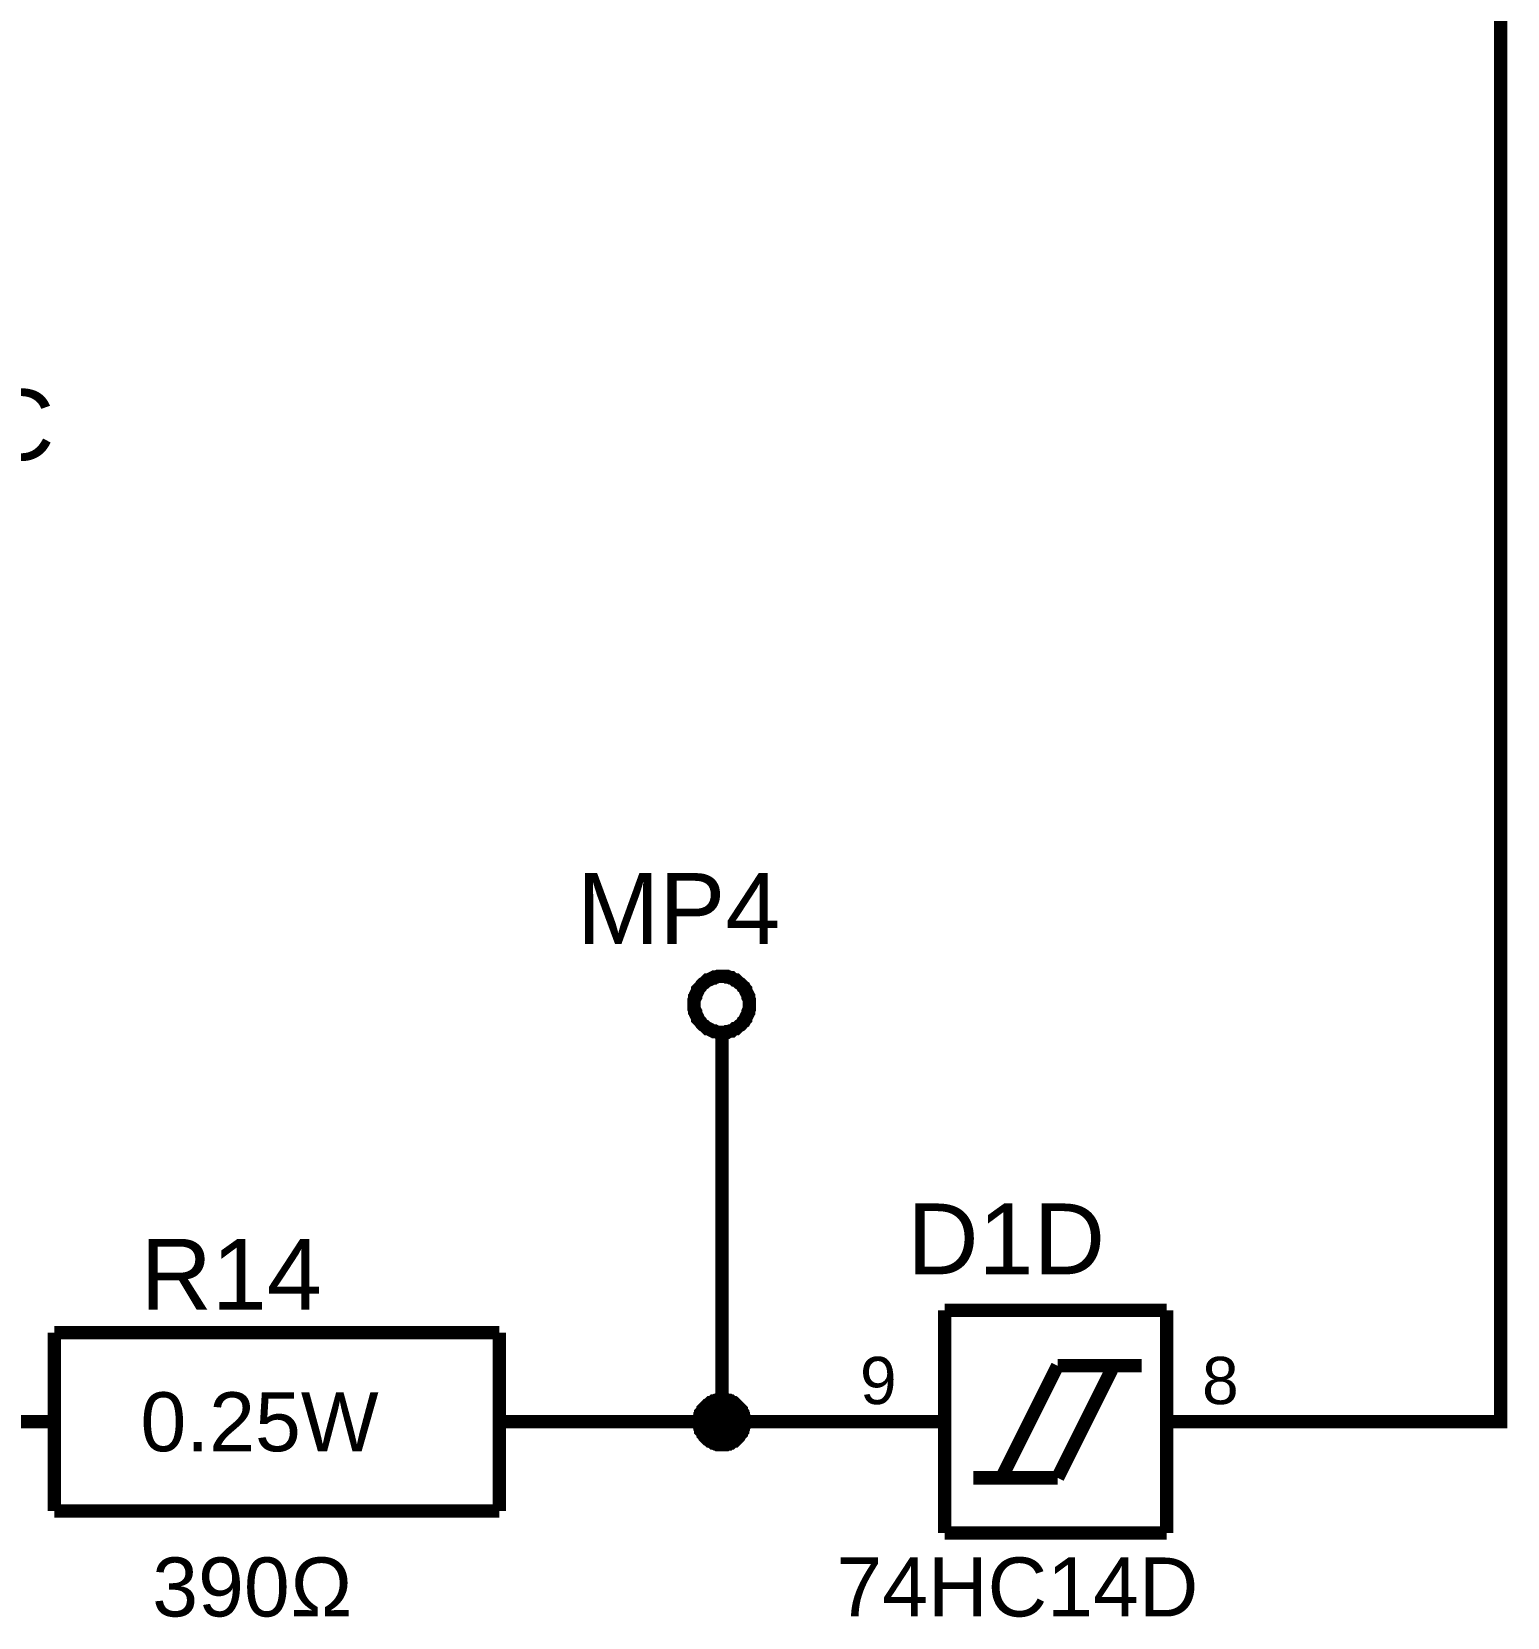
# Model space of a CAD drawing. Header units: millimetres. Extents: x -2024 to 917, y -725 to 13.
# Drawn here: x 419.11 to 452.23, y -643.18 to -607.58 of the extents above; entities that cross this region are included whole.
import ezdxf

# ---------------------------------------------------------------- set-up
doc = ezdxf.new("R2010")
doc.units = ezdxf.units.MM
doc.layers.add('Sheet', color=255, linetype='Continuous')
doc.styles.get("Standard").update_dxf_attribs({"font": 'arial.ttf'})

msp = doc.modelspace()

# ---------------------------------------------------------------- linework, layer by layer
at = {"layer": 'Sheet'}
for points, const_width in [([(447.085, -638.79), (452.083, -638.79), (452.083, -538.791)], 0.3), ([(433.976, -629.418), (433.976, -629.385), (433.976, -629.352), (433.976, -629.319), (433.993, -629.285), (433.993, -629.252), (434.009, -629.236), (434.009, -629.203), (434.026, -629.17), (434.043, -629.153), (434.059, -629.12), (434.059, -629.087), (434.076, -629.07), (434.109, -629.037), (434.125, -629.02), (434.142, -628.987), (434.158, -628.971), (434.175, -628.954), (434.208, -628.938), (434.225, -628.921), (434.258, -628.888), (434.274, -628.871), (434.307, -628.871), (434.34, -628.855), (434.357, -628.838), (434.39, -628.822), (434.423, -628.822), (434.44, -628.805), (434.473, -628.805), (434.506, -628.789), (434.539, -628.789), (434.572, -628.789), (434.605, -628.789)], 0.3), ([(434.605, -628.789), (434.572, -628.789), (434.539, -628.789), (434.506, -628.789), (434.473, -628.805), (434.44, -628.805), (434.423, -628.822), (434.39, -628.822), (434.357, -628.838), (434.34, -628.855), (434.307, -628.871), (434.274, -628.871), (434.258, -628.888), (434.225, -628.921), (434.208, -628.938), (434.175, -628.954), (434.158, -628.971), (434.142, -628.987), (434.125, -629.02), (434.109, -629.037), (434.076, -629.07), (434.059, -629.087), (434.059, -629.12), (434.043, -629.153), (434.026, -629.17), (434.009, -629.203), (434.009, -629.236), (433.993, -629.252), (433.993, -629.285), (433.976, -629.319), (433.976, -629.352), (433.976, -629.385), (433.976, -629.418)], 0.3), ([(434.605, -628.789), (434.638, -628.789), (434.671, -628.789), (434.705, -628.789), (434.721, -628.805), (434.754, -628.805), (434.787, -628.822), (434.82, -628.822), (434.837, -628.838), (434.87, -628.855), (434.887, -628.871), (434.92, -628.871), (434.936, -628.888), (434.969, -628.921), (434.986, -628.938), (435.019, -628.954), (435.036, -628.971), (435.052, -628.987), (435.069, -629.02), (435.102, -629.037), (435.118, -629.07), (435.135, -629.087), (435.135, -629.12), (435.151, -629.153), (435.168, -629.17), (435.185, -629.203), (435.185, -629.236), (435.201, -629.252), (435.201, -629.285), (435.218, -629.319), (435.218, -629.352), (435.218, -629.385), (435.218, -629.418)], 0.3), ([(435.218, -629.418), (435.218, -629.385), (435.218, -629.352), (435.218, -629.319), (435.201, -629.285), (435.201, -629.252), (435.185, -629.236), (435.185, -629.203), (435.168, -629.17), (435.151, -629.153), (435.135, -629.12), (435.135, -629.087), (435.118, -629.07), (435.102, -629.037), (435.069, -629.02), (435.052, -628.987), (435.036, -628.971), (435.019, -628.954), (434.986, -628.938), (434.969, -628.921), (434.936, -628.888), (434.92, -628.871), (434.887, -628.871), (434.87, -628.855), (434.837, -628.838), (434.82, -628.822), (434.787, -628.822), (434.754, -628.805), (434.721, -628.805), (434.705, -628.789), (434.671, -628.789), (434.638, -628.789), (434.605, -628.789)], 0.3), ([(434.605, -630.047), (434.572, -630.047), (434.539, -630.047), (434.506, -630.047), (434.473, -630.031), (434.44, -630.031), (434.423, -630.014), (434.39, -630.014), (434.357, -629.997), (434.34, -629.981), (434.307, -629.964), (434.274, -629.964), (434.258, -629.948), (434.225, -629.915), (434.208, -629.898), (434.175, -629.882), (434.158, -629.865), (434.142, -629.848), (434.125, -629.815), (434.109, -629.799), (434.076, -629.766), (434.059, -629.749), (434.059, -629.716), (434.043, -629.683), (434.026, -629.666), (434.009, -629.633), (434.009, -629.6), (433.993, -629.583), (433.993, -629.55), (433.976, -629.517), (433.976, -629.484), (433.976, -629.451), (433.976, -629.418)], 0.3), ([(433.976, -629.418), (433.976, -629.418)], 0.3), ([(433.976, -629.418), (433.976, -629.451), (433.976, -629.484), (433.976, -629.517), (433.993, -629.55), (433.993, -629.583), (434.009, -629.6), (434.009, -629.633), (434.026, -629.666), (434.043, -629.683), (434.059, -629.716), (434.059, -629.749), (434.076, -629.766), (434.109, -629.799), (434.125, -629.815), (434.142, -629.848), (434.158, -629.865), (434.175, -629.882), (434.208, -629.898), (434.225, -629.915), (434.258, -629.948), (434.274, -629.964), (434.307, -629.964), (434.34, -629.981), (434.357, -629.997), (434.39, -630.014), (434.423, -630.014), (434.44, -630.031), (434.473, -630.031), (434.506, -630.047), (434.539, -630.047), (434.572, -630.047), (434.605, -630.047)], 0.3), ([(435.218, -629.418), (435.218, -629.451), (435.218, -629.484), (435.218, -629.517), (435.201, -629.55), (435.201, -629.583), (435.185, -629.6), (435.185, -629.633), (435.168, -629.666), (435.151, -629.683), (435.135, -629.716), (435.135, -629.749), (435.118, -629.766), (435.102, -629.799), (435.069, -629.815), (435.052, -629.848), (435.036, -629.865), (435.019, -629.882), (434.986, -629.898), (434.969, -629.915), (434.936, -629.948), (434.92, -629.964), (434.887, -629.964), (434.87, -629.981), (434.837, -629.997), (434.82, -630.014), (434.787, -630.014), (434.754, -630.031), (434.721, -630.031), (434.705, -630.047), (434.671, -630.047), (434.638, -630.047), (434.605, -630.047)], 0.3), ([(434.605, -630.047), (434.638, -630.047), (434.671, -630.047), (434.705, -630.047), (434.721, -630.031), (434.754, -630.031), (434.787, -630.014), (434.82, -630.014), (434.837, -629.997), (434.87, -629.981), (434.887, -629.964), (434.92, -629.964), (434.936, -629.948), (434.969, -629.915), (434.986, -629.898), (435.019, -629.882), (435.036, -629.865), (435.052, -629.848), (435.069, -629.815), (435.102, -629.799), (435.118, -629.766), (435.135, -629.749), (435.135, -629.716), (435.151, -629.683), (435.168, -629.666), (435.185, -629.633), (435.185, -629.6), (435.201, -629.583), (435.201, -629.55), (435.218, -629.517), (435.218, -629.484), (435.218, -629.451), (435.218, -629.418)], 0.3), ([(435.218, -629.418), (435.218, -629.418), (435.218, -629.418), (435.218, -629.418), (435.218, -629.418), (435.218, -629.418), (435.218, -629.418), (435.218, -629.418), (435.218, -629.418), (435.218, -629.418), (435.218, -629.418), (435.218, -629.418), (435.218, -629.418), (435.218, -629.418), (435.218, -629.418), (435.218, -629.418), (435.218, -629.418), (435.218, -629.418), (435.218, -629.418), (435.218, -629.418), (435.218, -629.418), (435.218, -629.418), (435.218, -629.418), (435.218, -629.418), (435.218, -629.418), (435.218, -629.418), (435.218, -629.418), (435.218, -629.418), (435.218, -629.418), (435.218, -629.418), (435.218, -629.418), (435.218, -629.418), (435.218, -629.418)], 0.3), ([(435.218, -629.418), (435.218, -629.418)], 0.3), ([(434.605, -630.047), (434.605, -631.289)], 0.3), ([(434.605, -631.289), (434.605, -638.79)], 0.3), ([(439.604, -636.29), (444.586, -636.29)], 0.3), ([(439.604, -641.291), (439.604, -636.29)], 0.3), ([(444.586, -636.29), (444.586, -641.291)], 0.3), ([(419.61, -636.787), (419.61, -640.794)], 0.3), ([(419.61, -636.787), (429.607, -636.787)], 0.3), ([(429.607, -636.787), (429.607, -640.794)], 0.3), ([(440.878, -640.049), (442.136, -637.532)], 0.3), ([(442.136, -637.532), (444.023, -637.532)], 0.3), ([(442.136, -640.049), (443.394, -637.532)], 0.3), ([(434.092, -638.79), (434.092, -638.757), (434.092, -638.741), (434.092, -638.707), (434.109, -638.691), (434.109, -638.658), (434.109, -638.641), (434.125, -638.625), (434.125, -638.592), (434.142, -638.575), (434.158, -638.558), (434.175, -638.525), (434.175, -638.509), (434.191, -638.492), (434.208, -638.476), (434.225, -638.459), (434.241, -638.442), (434.258, -638.426), (434.274, -638.409), (434.307, -638.393), (434.324, -638.376), (434.34, -638.36), (434.357, -638.36), (434.39, -638.343), (434.407, -638.327), (434.423, -638.327), (434.456, -638.31), (434.473, -638.31), (434.506, -638.31), (434.522, -638.293), (434.556, -638.293), (434.572, -638.293), (434.605, -638.293)], 0.3), ([(434.092, -638.79), (434.092, -638.757), (434.092, -638.741), (434.092, -638.707), (434.109, -638.691), (434.109, -638.658), (434.109, -638.641), (434.125, -638.625), (434.125, -638.592), (434.142, -638.575), (434.158, -638.558), (434.175, -638.525), (434.175, -638.509), (434.191, -638.492), (434.208, -638.476), (434.225, -638.459), (434.241, -638.442), (434.258, -638.426), (434.274, -638.409), (434.307, -638.393), (434.324, -638.376), (434.34, -638.36), (434.357, -638.36), (434.39, -638.343), (434.407, -638.327), (434.423, -638.327), (434.456, -638.31), (434.473, -638.31), (434.506, -638.31), (434.522, -638.293), (434.556, -638.293), (434.572, -638.293), (434.605, -638.293)], 0.3), ([(434.092, -638.79), (434.092, -638.757), (434.092, -638.741), (434.092, -638.707), (434.109, -638.691), (434.109, -638.658), (434.109, -638.641), (434.125, -638.625), (434.125, -638.592), (434.142, -638.575), (434.158, -638.558), (434.175, -638.525), (434.175, -638.509), (434.191, -638.492), (434.208, -638.476), (434.225, -638.459), (434.241, -638.442), (434.258, -638.426), (434.274, -638.409), (434.307, -638.393), (434.324, -638.376), (434.34, -638.36), (434.357, -638.36), (434.39, -638.343), (434.407, -638.327), (434.423, -638.327), (434.456, -638.31), (434.473, -638.31), (434.506, -638.31), (434.522, -638.293), (434.556, -638.293), (434.572, -638.293), (434.605, -638.293)], 0.3), ([(434.092, -638.79), (434.092, -638.757), (434.092, -638.741), (434.092, -638.707), (434.109, -638.691), (434.109, -638.658), (434.109, -638.641), (434.125, -638.625), (434.125, -638.592), (434.142, -638.575), (434.158, -638.558), (434.175, -638.525), (434.175, -638.509), (434.191, -638.492), (434.208, -638.476), (434.225, -638.459), (434.241, -638.442), (434.258, -638.426), (434.274, -638.409), (434.307, -638.393), (434.324, -638.376), (434.34, -638.36), (434.357, -638.36), (434.39, -638.343), (434.407, -638.327), (434.423, -638.327), (434.456, -638.31), (434.473, -638.31), (434.506, -638.31), (434.522, -638.293), (434.556, -638.293), (434.572, -638.293), (434.605, -638.293)], 0.3), ([(434.092, -638.79), (434.092, -638.757), (434.092, -638.741), (434.092, -638.707), (434.109, -638.691), (434.109, -638.658), (434.109, -638.641), (434.125, -638.625), (434.125, -638.592), (434.142, -638.575), (434.158, -638.558), (434.175, -638.525), (434.175, -638.509), (434.191, -638.492), (434.208, -638.476), (434.225, -638.459), (434.241, -638.442), (434.258, -638.426), (434.274, -638.409), (434.307, -638.393), (434.324, -638.376), (434.34, -638.36), (434.357, -638.36), (434.39, -638.343), (434.407, -638.327), (434.423, -638.327), (434.456, -638.31), (434.473, -638.31), (434.506, -638.31), (434.522, -638.293), (434.556, -638.293), (434.572, -638.293), (434.605, -638.293)], 0.0991), ([(434.092, -638.79), (434.092, -638.757), (434.092, -638.741), (434.092, -638.707), (434.109, -638.691), (434.109, -638.658), (434.109, -638.641), (434.125, -638.625), (434.125, -638.592), (434.142, -638.575), (434.158, -638.558), (434.175, -638.525), (434.175, -638.509), (434.191, -638.492), (434.208, -638.476), (434.225, -638.459), (434.241, -638.442), (434.258, -638.426), (434.274, -638.409), (434.307, -638.393), (434.324, -638.376), (434.34, -638.36), (434.357, -638.36), (434.39, -638.343), (434.407, -638.327), (434.423, -638.327), (434.456, -638.31), (434.473, -638.31), (434.506, -638.31), (434.522, -638.293), (434.556, -638.293), (434.572, -638.293), (434.605, -638.293)], 0.0991), ([(434.092, -638.79), (434.092, -638.757), (434.092, -638.741), (434.092, -638.707), (434.109, -638.691), (434.109, -638.658), (434.109, -638.641), (434.125, -638.625), (434.125, -638.592), (434.142, -638.575), (434.158, -638.558), (434.175, -638.525), (434.175, -638.509), (434.191, -638.492), (434.208, -638.476), (434.225, -638.459), (434.241, -638.442), (434.258, -638.426), (434.274, -638.409), (434.307, -638.393), (434.324, -638.376), (434.34, -638.36), (434.357, -638.36), (434.39, -638.343), (434.407, -638.327), (434.423, -638.327), (434.456, -638.31), (434.473, -638.31), (434.506, -638.31), (434.522, -638.293), (434.556, -638.293), (434.572, -638.293), (434.605, -638.293)], 0.0991), ([(434.092, -638.79), (434.092, -638.757), (434.092, -638.741), (434.092, -638.707), (434.109, -638.691), (434.109, -638.658), (434.109, -638.641), (434.125, -638.625), (434.125, -638.592), (434.142, -638.575), (434.158, -638.558), (434.175, -638.525), (434.175, -638.509), (434.191, -638.492), (434.208, -638.476), (434.225, -638.459), (434.241, -638.442), (434.258, -638.426), (434.274, -638.409), (434.307, -638.393), (434.324, -638.376), (434.34, -638.36), (434.357, -638.36), (434.39, -638.343), (434.407, -638.327), (434.423, -638.327), (434.456, -638.31), (434.473, -638.31), (434.506, -638.31), (434.522, -638.293), (434.556, -638.293), (434.572, -638.293), (434.605, -638.293)], 0.0991), ([(434.605, -638.293), (434.605, -638.293)], 0.3), ([(434.605, -638.293), (434.638, -638.293), (434.655, -638.293), (434.688, -638.293), (434.705, -638.31), (434.738, -638.31), (434.754, -638.31), (434.771, -638.327), (434.804, -638.327), (434.82, -638.343), (434.837, -638.36), (434.87, -638.36), (434.887, -638.376), (434.903, -638.393), (434.92, -638.409), (434.936, -638.426), (434.953, -638.442), (434.969, -638.459), (434.986, -638.476), (435.002, -638.492), (435.019, -638.509), (435.036, -638.525), (435.036, -638.558), (435.052, -638.575), (435.069, -638.592), (435.069, -638.625), (435.085, -638.641), (435.085, -638.658), (435.085, -638.691), (435.102, -638.707), (435.102, -638.741), (435.102, -638.757), (435.102, -638.79)], 0.3), ([(434.605, -638.293), (434.605, -638.293)], 0.3), ([(434.605, -638.293), (434.638, -638.293), (434.655, -638.293), (434.688, -638.293), (434.705, -638.31), (434.738, -638.31), (434.754, -638.31), (434.771, -638.327), (434.804, -638.327), (434.82, -638.343), (434.837, -638.36), (434.87, -638.36), (434.887, -638.376), (434.903, -638.393), (434.92, -638.409), (434.936, -638.426), (434.953, -638.442), (434.969, -638.459), (434.986, -638.476), (435.002, -638.492), (435.019, -638.509), (435.036, -638.525), (435.036, -638.558), (435.052, -638.575), (435.069, -638.592), (435.069, -638.625), (435.085, -638.641), (435.085, -638.658), (435.085, -638.691), (435.102, -638.707), (435.102, -638.741), (435.102, -638.757), (435.102, -638.79)], 0.3), ([(434.605, -638.293), (434.605, -638.293)], 0.3), ([(434.605, -638.293), (434.638, -638.293), (434.655, -638.293), (434.688, -638.293), (434.705, -638.31), (434.738, -638.31), (434.754, -638.31), (434.771, -638.327), (434.804, -638.327), (434.82, -638.343), (434.837, -638.36), (434.87, -638.36), (434.887, -638.376), (434.903, -638.393), (434.92, -638.409), (434.936, -638.426), (434.953, -638.442), (434.969, -638.459), (434.986, -638.476), (435.002, -638.492), (435.019, -638.509), (435.036, -638.525), (435.036, -638.558), (435.052, -638.575), (435.069, -638.592), (435.069, -638.625), (435.085, -638.641), (435.085, -638.658), (435.085, -638.691), (435.102, -638.707), (435.102, -638.741), (435.102, -638.757), (435.102, -638.79)], 0.3), ([(434.605, -638.293), (434.605, -638.293)], 0.3), ([(434.605, -638.293), (434.638, -638.293), (434.655, -638.293), (434.688, -638.293), (434.705, -638.31), (434.738, -638.31), (434.754, -638.31), (434.771, -638.327), (434.804, -638.327), (434.82, -638.343), (434.837, -638.36), (434.87, -638.36), (434.887, -638.376), (434.903, -638.393), (434.92, -638.409), (434.936, -638.426), (434.953, -638.442), (434.969, -638.459), (434.986, -638.476), (435.002, -638.492), (435.019, -638.509), (435.036, -638.525), (435.036, -638.558), (435.052, -638.575), (435.069, -638.592), (435.069, -638.625), (435.085, -638.641), (435.085, -638.658), (435.085, -638.691), (435.102, -638.707), (435.102, -638.741), (435.102, -638.757), (435.102, -638.79)], 0.3), ([(434.605, -638.293), (434.605, -638.293)], 0.0991), ([(434.605, -638.293), (434.638, -638.293), (434.655, -638.293), (434.688, -638.293), (434.705, -638.31), (434.738, -638.31), (434.754, -638.31), (434.771, -638.327), (434.804, -638.327), (434.82, -638.343), (434.837, -638.36), (434.87, -638.36), (434.887, -638.376), (434.903, -638.393), (434.92, -638.409), (434.936, -638.426), (434.953, -638.442), (434.969, -638.459), (434.986, -638.476), (435.002, -638.492), (435.019, -638.509), (435.036, -638.525), (435.036, -638.558), (435.052, -638.575), (435.069, -638.592), (435.069, -638.625), (435.085, -638.641), (435.085, -638.658), (435.085, -638.691), (435.102, -638.707), (435.102, -638.741), (435.102, -638.757), (435.102, -638.79)], 0.0991), ([(434.605, -638.293), (434.605, -638.293)], 0.0991), ([(434.605, -638.293), (434.638, -638.293), (434.655, -638.293), (434.688, -638.293), (434.705, -638.31), (434.738, -638.31), (434.754, -638.31), (434.771, -638.327), (434.804, -638.327), (434.82, -638.343), (434.837, -638.36), (434.87, -638.36), (434.887, -638.376), (434.903, -638.393), (434.92, -638.409), (434.936, -638.426), (434.953, -638.442), (434.969, -638.459), (434.986, -638.476), (435.002, -638.492), (435.019, -638.509), (435.036, -638.525), (435.036, -638.558), (435.052, -638.575), (435.069, -638.592), (435.069, -638.625), (435.085, -638.641), (435.085, -638.658), (435.085, -638.691), (435.102, -638.707), (435.102, -638.741), (435.102, -638.757), (435.102, -638.79)], 0.0991), ([(434.605, -638.293), (434.605, -638.293)], 0.0991), ([(434.605, -638.293), (434.638, -638.293), (434.655, -638.293), (434.688, -638.293), (434.705, -638.31), (434.738, -638.31), (434.754, -638.31), (434.771, -638.327), (434.804, -638.327), (434.82, -638.343), (434.837, -638.36), (434.87, -638.36), (434.887, -638.376), (434.903, -638.393), (434.92, -638.409), (434.936, -638.426), (434.953, -638.442), (434.969, -638.459), (434.986, -638.476), (435.002, -638.492), (435.019, -638.509), (435.036, -638.525), (435.036, -638.558), (435.052, -638.575), (435.069, -638.592), (435.069, -638.625), (435.085, -638.641), (435.085, -638.658), (435.085, -638.691), (435.102, -638.707), (435.102, -638.741), (435.102, -638.757), (435.102, -638.79)], 0.0991), ([(434.605, -638.293), (434.605, -638.293)], 0.0991), ([(434.605, -638.293), (434.638, -638.293), (434.655, -638.293), (434.688, -638.293), (434.705, -638.31), (434.738, -638.31), (434.754, -638.31), (434.771, -638.327), (434.804, -638.327), (434.82, -638.343), (434.837, -638.36), (434.87, -638.36), (434.887, -638.376), (434.903, -638.393), (434.92, -638.409), (434.936, -638.426), (434.953, -638.442), (434.969, -638.459), (434.986, -638.476), (435.002, -638.492), (435.019, -638.509), (435.036, -638.525), (435.036, -638.558), (435.052, -638.575), (435.069, -638.592), (435.069, -638.625), (435.085, -638.641), (435.085, -638.658), (435.085, -638.691), (435.102, -638.707), (435.102, -638.741), (435.102, -638.757), (435.102, -638.79)], 0.0991), ([(419.61, -638.79), (417.111, -638.79)], 0.3), ([(429.607, -638.79), (432.106, -638.79)], 0.3), ([(432.106, -638.79), (434.605, -638.79), (437.104, -638.79)], 0.3), ([(434.605, -639.304), (434.572, -639.304), (434.556, -639.304), (434.522, -639.304), (434.506, -639.287), (434.473, -639.287), (434.456, -639.287), (434.423, -639.27), (434.407, -639.27), (434.39, -639.254), (434.357, -639.237), (434.34, -639.221), (434.324, -639.221), (434.307, -639.204), (434.274, -639.188), (434.258, -639.171), (434.241, -639.155), (434.225, -639.138), (434.208, -639.121), (434.191, -639.088), (434.175, -639.072), (434.175, -639.055), (434.158, -639.039), (434.142, -639.005), (434.125, -638.989), (434.125, -638.972), (434.109, -638.939), (434.109, -638.923), (434.109, -638.89), (434.092, -638.873), (434.092, -638.84), (434.092, -638.823), (434.092, -638.79)], 0.3), ([(434.092, -638.79), (434.092, -638.79)], 0.3), ([(434.605, -639.304), (434.572, -639.304), (434.556, -639.304), (434.522, -639.304), (434.506, -639.287), (434.473, -639.287), (434.456, -639.287), (434.423, -639.27), (434.407, -639.27), (434.39, -639.254), (434.357, -639.237), (434.34, -639.221), (434.324, -639.221), (434.307, -639.204), (434.274, -639.188), (434.258, -639.171), (434.241, -639.155), (434.225, -639.138), (434.208, -639.121), (434.191, -639.088), (434.175, -639.072), (434.175, -639.055), (434.158, -639.039), (434.142, -639.005), (434.125, -638.989), (434.125, -638.972), (434.109, -638.939), (434.109, -638.923), (434.109, -638.89), (434.092, -638.873), (434.092, -638.84), (434.092, -638.823), (434.092, -638.79)], 0.3), ([(434.092, -638.79), (434.092, -638.79)], 0.3), ([(434.605, -639.304), (434.572, -639.304), (434.556, -639.304), (434.522, -639.304), (434.506, -639.287), (434.473, -639.287), (434.456, -639.287), (434.423, -639.27), (434.407, -639.27), (434.39, -639.254), (434.357, -639.237), (434.34, -639.221), (434.324, -639.221), (434.307, -639.204), (434.274, -639.188), (434.258, -639.171), (434.241, -639.155), (434.225, -639.138), (434.208, -639.121), (434.191, -639.088), (434.175, -639.072), (434.175, -639.055), (434.158, -639.039), (434.142, -639.005), (434.125, -638.989), (434.125, -638.972), (434.109, -638.939), (434.109, -638.923), (434.109, -638.89), (434.092, -638.873), (434.092, -638.84), (434.092, -638.823), (434.092, -638.79)], 0.3), ([(434.092, -638.79), (434.092, -638.79)], 0.3), ([(434.605, -639.304), (434.572, -639.304), (434.556, -639.304), (434.522, -639.304), (434.506, -639.287), (434.473, -639.287), (434.456, -639.287), (434.423, -639.27), (434.407, -639.27), (434.39, -639.254), (434.357, -639.237), (434.34, -639.221), (434.324, -639.221), (434.307, -639.204), (434.274, -639.188), (434.258, -639.171), (434.241, -639.155), (434.225, -639.138), (434.208, -639.121), (434.191, -639.088), (434.175, -639.072), (434.175, -639.055), (434.158, -639.039), (434.142, -639.005), (434.125, -638.989), (434.125, -638.972), (434.109, -638.939), (434.109, -638.923), (434.109, -638.89), (434.092, -638.873), (434.092, -638.84), (434.092, -638.823), (434.092, -638.79)], 0.3), ([(434.092, -638.79), (434.092, -638.79)], 0.3), ([(435.102, -638.79), (435.102, -638.823), (435.102, -638.84), (435.102, -638.873), (435.085, -638.89), (435.085, -638.923), (435.085, -638.939), (435.069, -638.972), (435.069, -638.989), (435.052, -639.005), (435.036, -639.039), (435.036, -639.055), (435.019, -639.072), (435.002, -639.088), (434.986, -639.121), (434.969, -639.138), (434.953, -639.155), (434.936, -639.171), (434.92, -639.188), (434.903, -639.204), (434.887, -639.221), (434.87, -639.221), (434.837, -639.237), (434.82, -639.254), (434.804, -639.27), (434.771, -639.27), (434.754, -639.287), (434.738, -639.287), (434.705, -639.287), (434.688, -639.304), (434.655, -639.304), (434.638, -639.304), (434.605, -639.304)], 0.3), ([(435.102, -638.79), (435.102, -638.823), (435.102, -638.84), (435.102, -638.873), (435.085, -638.89), (435.085, -638.923), (435.085, -638.939), (435.069, -638.972), (435.069, -638.989), (435.052, -639.005), (435.036, -639.039), (435.036, -639.055), (435.019, -639.072), (435.002, -639.088), (434.986, -639.121), (434.969, -639.138), (434.953, -639.155), (434.936, -639.171), (434.92, -639.188), (434.903, -639.204), (434.887, -639.221), (434.87, -639.221), (434.837, -639.237), (434.82, -639.254), (434.804, -639.27), (434.771, -639.27), (434.754, -639.287), (434.738, -639.287), (434.705, -639.287), (434.688, -639.304), (434.655, -639.304), (434.638, -639.304), (434.605, -639.304)], 0.3), ([(435.102, -638.79), (435.102, -638.823), (435.102, -638.84), (435.102, -638.873), (435.085, -638.89), (435.085, -638.923), (435.085, -638.939), (435.069, -638.972), (435.069, -638.989), (435.052, -639.005), (435.036, -639.039), (435.036, -639.055), (435.019, -639.072), (435.002, -639.088), (434.986, -639.121), (434.969, -639.138), (434.953, -639.155), (434.936, -639.171), (434.92, -639.188), (434.903, -639.204), (434.887, -639.221), (434.87, -639.221), (434.837, -639.237), (434.82, -639.254), (434.804, -639.27), (434.771, -639.27), (434.754, -639.287), (434.738, -639.287), (434.705, -639.287), (434.688, -639.304), (434.655, -639.304), (434.638, -639.304), (434.605, -639.304)], 0.3), ([(435.102, -638.79), (435.102, -638.823), (435.102, -638.84), (435.102, -638.873), (435.085, -638.89), (435.085, -638.923), (435.085, -638.939), (435.069, -638.972), (435.069, -638.989), (435.052, -639.005), (435.036, -639.039), (435.036, -639.055), (435.019, -639.072), (435.002, -639.088), (434.986, -639.121), (434.969, -639.138), (434.953, -639.155), (434.936, -639.171), (434.92, -639.188), (434.903, -639.204), (434.887, -639.221), (434.87, -639.221), (434.837, -639.237), (434.82, -639.254), (434.804, -639.27), (434.771, -639.27), (434.754, -639.287), (434.738, -639.287), (434.705, -639.287), (434.688, -639.304), (434.655, -639.304), (434.638, -639.304), (434.605, -639.304)], 0.3), ([(435.102, -638.79), (435.102, -638.79), (435.102, -638.79), (435.102, -638.79), (435.102, -638.79), (435.102, -638.79), (435.102, -638.79), (435.102, -638.79), (435.102, -638.79), (435.102, -638.79), (435.102, -638.79), (435.102, -638.79), (435.102, -638.79), (435.102, -638.79), (435.102, -638.79), (435.102, -638.79), (435.102, -638.79), (435.102, -638.79), (435.102, -638.79), (435.102, -638.79), (435.102, -638.79), (435.102, -638.79), (435.102, -638.79), (435.102, -638.79), (435.102, -638.79), (435.102, -638.79), (435.102, -638.79), (435.102, -638.79), (435.102, -638.79), (435.102, -638.79), (435.102, -638.79), (435.102, -638.79), (435.102, -638.79)], 0.3), ([(435.102, -638.79), (435.102, -638.79)], 0.3), ([(435.102, -638.79), (435.102, -638.79), (435.102, -638.79), (435.102, -638.79), (435.102, -638.79), (435.102, -638.79), (435.102, -638.79), (435.102, -638.79), (435.102, -638.79), (435.102, -638.79), (435.102, -638.79), (435.102, -638.79), (435.102, -638.79), (435.102, -638.79), (435.102, -638.79), (435.102, -638.79), (435.102, -638.79), (435.102, -638.79), (435.102, -638.79), (435.102, -638.79), (435.102, -638.79), (435.102, -638.79), (435.102, -638.79), (435.102, -638.79), (435.102, -638.79), (435.102, -638.79), (435.102, -638.79), (435.102, -638.79), (435.102, -638.79), (435.102, -638.79), (435.102, -638.79), (435.102, -638.79), (435.102, -638.79)], 0.3), ([(435.102, -638.79), (435.102, -638.79)], 0.3), ([(435.102, -638.79), (435.102, -638.79), (435.102, -638.79), (435.102, -638.79), (435.102, -638.79), (435.102, -638.79), (435.102, -638.79), (435.102, -638.79), (435.102, -638.79), (435.102, -638.79), (435.102, -638.79), (435.102, -638.79), (435.102, -638.79), (435.102, -638.79), (435.102, -638.79), (435.102, -638.79), (435.102, -638.79), (435.102, -638.79), (435.102, -638.79), (435.102, -638.79), (435.102, -638.79), (435.102, -638.79), (435.102, -638.79), (435.102, -638.79), (435.102, -638.79), (435.102, -638.79), (435.102, -638.79), (435.102, -638.79), (435.102, -638.79), (435.102, -638.79), (435.102, -638.79), (435.102, -638.79), (435.102, -638.79)], 0.3), ([(435.102, -638.79), (435.102, -638.79)], 0.3), ([(435.102, -638.79), (435.102, -638.79), (435.102, -638.79), (435.102, -638.79), (435.102, -638.79), (435.102, -638.79), (435.102, -638.79), (435.102, -638.79), (435.102, -638.79), (435.102, -638.79), (435.102, -638.79), (435.102, -638.79), (435.102, -638.79), (435.102, -638.79), (435.102, -638.79), (435.102, -638.79), (435.102, -638.79), (435.102, -638.79), (435.102, -638.79), (435.102, -638.79), (435.102, -638.79), (435.102, -638.79), (435.102, -638.79), (435.102, -638.79), (435.102, -638.79), (435.102, -638.79), (435.102, -638.79), (435.102, -638.79), (435.102, -638.79), (435.102, -638.79), (435.102, -638.79), (435.102, -638.79), (435.102, -638.79)], 0.3), ([(435.102, -638.79), (435.102, -638.79)], 0.3), ([(439.604, -638.79), (437.104, -638.79)], 0.3), ([(444.586, -638.79), (447.085, -638.79)], 0.3), ([(434.605, -639.304), (434.572, -639.304), (434.556, -639.304), (434.522, -639.304), (434.506, -639.287), (434.473, -639.287), (434.456, -639.287), (434.423, -639.27), (434.407, -639.27), (434.39, -639.254), (434.357, -639.237), (434.34, -639.221), (434.324, -639.221), (434.307, -639.204), (434.274, -639.188), (434.258, -639.171), (434.241, -639.155), (434.225, -639.138), (434.208, -639.121), (434.191, -639.088), (434.175, -639.072), (434.175, -639.055), (434.158, -639.039), (434.142, -639.005), (434.125, -638.989), (434.125, -638.972), (434.109, -638.939), (434.109, -638.923), (434.109, -638.89), (434.092, -638.873), (434.092, -638.84), (434.092, -638.823), (434.092, -638.79)], 0.0991), ([(434.092, -638.79), (434.092, -638.79)], 0.0991), ([(434.605, -639.304), (434.572, -639.304), (434.556, -639.304), (434.522, -639.304), (434.506, -639.287), (434.473, -639.287), (434.456, -639.287), (434.423, -639.27), (434.407, -639.27), (434.39, -639.254), (434.357, -639.237), (434.34, -639.221), (434.324, -639.221), (434.307, -639.204), (434.274, -639.188), (434.258, -639.171), (434.241, -639.155), (434.225, -639.138), (434.208, -639.121), (434.191, -639.088), (434.175, -639.072), (434.175, -639.055), (434.158, -639.039), (434.142, -639.005), (434.125, -638.989), (434.125, -638.972), (434.109, -638.939), (434.109, -638.923), (434.109, -638.89), (434.092, -638.873), (434.092, -638.84), (434.092, -638.823), (434.092, -638.79)], 0.0991), ([(434.092, -638.79), (434.092, -638.79)], 0.0991), ([(434.605, -639.304), (434.572, -639.304), (434.556, -639.304), (434.522, -639.304), (434.506, -639.287), (434.473, -639.287), (434.456, -639.287), (434.423, -639.27), (434.407, -639.27), (434.39, -639.254), (434.357, -639.237), (434.34, -639.221), (434.324, -639.221), (434.307, -639.204), (434.274, -639.188), (434.258, -639.171), (434.241, -639.155), (434.225, -639.138), (434.208, -639.121), (434.191, -639.088), (434.175, -639.072), (434.175, -639.055), (434.158, -639.039), (434.142, -639.005), (434.125, -638.989), (434.125, -638.972), (434.109, -638.939), (434.109, -638.923), (434.109, -638.89), (434.092, -638.873), (434.092, -638.84), (434.092, -638.823), (434.092, -638.79)], 0.0991), ([(434.092, -638.79), (434.092, -638.79)], 0.0991), ([(434.605, -639.304), (434.572, -639.304), (434.556, -639.304), (434.522, -639.304), (434.506, -639.287), (434.473, -639.287), (434.456, -639.287), (434.423, -639.27), (434.407, -639.27), (434.39, -639.254), (434.357, -639.237), (434.34, -639.221), (434.324, -639.221), (434.307, -639.204), (434.274, -639.188), (434.258, -639.171), (434.241, -639.155), (434.225, -639.138), (434.208, -639.121), (434.191, -639.088), (434.175, -639.072), (434.175, -639.055), (434.158, -639.039), (434.142, -639.005), (434.125, -638.989), (434.125, -638.972), (434.109, -638.939), (434.109, -638.923), (434.109, -638.89), (434.092, -638.873), (434.092, -638.84), (434.092, -638.823), (434.092, -638.79)], 0.0991), ([(434.092, -638.79), (434.092, -638.79)], 0.0991), ([(435.102, -638.79), (435.102, -638.823), (435.102, -638.84), (435.102, -638.873), (435.085, -638.89), (435.085, -638.923), (435.085, -638.939), (435.069, -638.972), (435.069, -638.989), (435.052, -639.005), (435.036, -639.039), (435.036, -639.055), (435.019, -639.072), (435.002, -639.088), (434.986, -639.121), (434.969, -639.138), (434.953, -639.155), (434.936, -639.171), (434.92, -639.188), (434.903, -639.204), (434.887, -639.221), (434.87, -639.221), (434.837, -639.237), (434.82, -639.254), (434.804, -639.27), (434.771, -639.27), (434.754, -639.287), (434.738, -639.287), (434.705, -639.287), (434.688, -639.304), (434.655, -639.304), (434.638, -639.304), (434.605, -639.304)], 0.0991), ([(435.102, -638.79), (435.102, -638.823), (435.102, -638.84), (435.102, -638.873), (435.085, -638.89), (435.085, -638.923), (435.085, -638.939), (435.069, -638.972), (435.069, -638.989), (435.052, -639.005), (435.036, -639.039), (435.036, -639.055), (435.019, -639.072), (435.002, -639.088), (434.986, -639.121), (434.969, -639.138), (434.953, -639.155), (434.936, -639.171), (434.92, -639.188), (434.903, -639.204), (434.887, -639.221), (434.87, -639.221), (434.837, -639.237), (434.82, -639.254), (434.804, -639.27), (434.771, -639.27), (434.754, -639.287), (434.738, -639.287), (434.705, -639.287), (434.688, -639.304), (434.655, -639.304), (434.638, -639.304), (434.605, -639.304)], 0.0991), ([(435.102, -638.79), (435.102, -638.823), (435.102, -638.84), (435.102, -638.873), (435.085, -638.89), (435.085, -638.923), (435.085, -638.939), (435.069, -638.972), (435.069, -638.989), (435.052, -639.005), (435.036, -639.039), (435.036, -639.055), (435.019, -639.072), (435.002, -639.088), (434.986, -639.121), (434.969, -639.138), (434.953, -639.155), (434.936, -639.171), (434.92, -639.188), (434.903, -639.204), (434.887, -639.221), (434.87, -639.221), (434.837, -639.237), (434.82, -639.254), (434.804, -639.27), (434.771, -639.27), (434.754, -639.287), (434.738, -639.287), (434.705, -639.287), (434.688, -639.304), (434.655, -639.304), (434.638, -639.304), (434.605, -639.304)], 0.0991), ([(435.102, -638.79), (435.102, -638.823), (435.102, -638.84), (435.102, -638.873), (435.085, -638.89), (435.085, -638.923), (435.085, -638.939), (435.069, -638.972), (435.069, -638.989), (435.052, -639.005), (435.036, -639.039), (435.036, -639.055), (435.019, -639.072), (435.002, -639.088), (434.986, -639.121), (434.969, -639.138), (434.953, -639.155), (434.936, -639.171), (434.92, -639.188), (434.903, -639.204), (434.887, -639.221), (434.87, -639.221), (434.837, -639.237), (434.82, -639.254), (434.804, -639.27), (434.771, -639.27), (434.754, -639.287), (434.738, -639.287), (434.705, -639.287), (434.688, -639.304), (434.655, -639.304), (434.638, -639.304), (434.605, -639.304)], 0.0991), ([(435.102, -638.79), (435.102, -638.79), (435.102, -638.79), (435.102, -638.79), (435.102, -638.79), (435.102, -638.79), (435.102, -638.79), (435.102, -638.79), (435.102, -638.79), (435.102, -638.79), (435.102, -638.79), (435.102, -638.79), (435.102, -638.79), (435.102, -638.79), (435.102, -638.79), (435.102, -638.79), (435.102, -638.79), (435.102, -638.79), (435.102, -638.79), (435.102, -638.79), (435.102, -638.79), (435.102, -638.79), (435.102, -638.79), (435.102, -638.79), (435.102, -638.79), (435.102, -638.79), (435.102, -638.79), (435.102, -638.79), (435.102, -638.79), (435.102, -638.79), (435.102, -638.79), (435.102, -638.79), (435.102, -638.79)], 0.0991), ([(435.102, -638.79), (435.102, -638.79)], 0.0991), ([(435.102, -638.79), (435.102, -638.79), (435.102, -638.79), (435.102, -638.79), (435.102, -638.79), (435.102, -638.79), (435.102, -638.79), (435.102, -638.79), (435.102, -638.79), (435.102, -638.79), (435.102, -638.79), (435.102, -638.79), (435.102, -638.79), (435.102, -638.79), (435.102, -638.79), (435.102, -638.79), (435.102, -638.79), (435.102, -638.79), (435.102, -638.79), (435.102, -638.79), (435.102, -638.79), (435.102, -638.79), (435.102, -638.79), (435.102, -638.79), (435.102, -638.79), (435.102, -638.79), (435.102, -638.79), (435.102, -638.79), (435.102, -638.79), (435.102, -638.79), (435.102, -638.79), (435.102, -638.79), (435.102, -638.79)], 0.0991), ([(435.102, -638.79), (435.102, -638.79)], 0.0991), ([(435.102, -638.79), (435.102, -638.79), (435.102, -638.79), (435.102, -638.79), (435.102, -638.79), (435.102, -638.79), (435.102, -638.79), (435.102, -638.79), (435.102, -638.79), (435.102, -638.79), (435.102, -638.79), (435.102, -638.79), (435.102, -638.79), (435.102, -638.79), (435.102, -638.79), (435.102, -638.79), (435.102, -638.79), (435.102, -638.79), (435.102, -638.79), (435.102, -638.79), (435.102, -638.79), (435.102, -638.79), (435.102, -638.79), (435.102, -638.79), (435.102, -638.79), (435.102, -638.79), (435.102, -638.79), (435.102, -638.79), (435.102, -638.79), (435.102, -638.79), (435.102, -638.79), (435.102, -638.79), (435.102, -638.79)], 0.0991), ([(435.102, -638.79), (435.102, -638.79)], 0.0991), ([(435.102, -638.79), (435.102, -638.79), (435.102, -638.79), (435.102, -638.79), (435.102, -638.79), (435.102, -638.79), (435.102, -638.79), (435.102, -638.79), (435.102, -638.79), (435.102, -638.79), (435.102, -638.79), (435.102, -638.79), (435.102, -638.79), (435.102, -638.79), (435.102, -638.79), (435.102, -638.79), (435.102, -638.79), (435.102, -638.79), (435.102, -638.79), (435.102, -638.79), (435.102, -638.79), (435.102, -638.79), (435.102, -638.79), (435.102, -638.79), (435.102, -638.79), (435.102, -638.79), (435.102, -638.79), (435.102, -638.79), (435.102, -638.79), (435.102, -638.79), (435.102, -638.79), (435.102, -638.79), (435.102, -638.79)], 0.0991), ([(435.102, -638.79), (435.102, -638.79)], 0.0991), ([(440.249, -640.049), (442.136, -640.049)], 0.3), ([(419.61, -640.794), (429.607, -640.794)], 0.3), ([(444.586, -641.291), (439.604, -641.291)], 0.3)]:
    msp.add_lwpolyline(points, dxfattribs=dict(at, const_width=const_width))
at = {"layer": 'Sheet', "const_width": 0.508}
msp.add_lwpolyline([(434.332, -638.786, 1), (434.84, -638.786, 1)], format="xyb", close=True, dxfattribs=at)

# ---------------------------------------------------------------- texts
at = {"layer": 'Sheet'}
for s, height, p in [('VCC', 1.5897, (414.926, -617.197)), ('MP4', 1.5897, (431.345, -628.06)), ('D1D', 1.5897, (438.76, -635.478)), ('R14', 1.5897, (421.546, -636.273)), ('9', 1.06, (437.7, -638.393)), ('8', 1.06, (445.38, -638.393)), ('0.25W', 1.3247, (421.546, -639.453)), ('390Ω', 1.3247, (421.811, -643.162)), ('74HC14D', 1.3247, (437.171, -643.162))]:
    msp.add_text(s, height=height, dxfattribs=at).set_placement(p)

doc.saveas('drawing.dxf')
